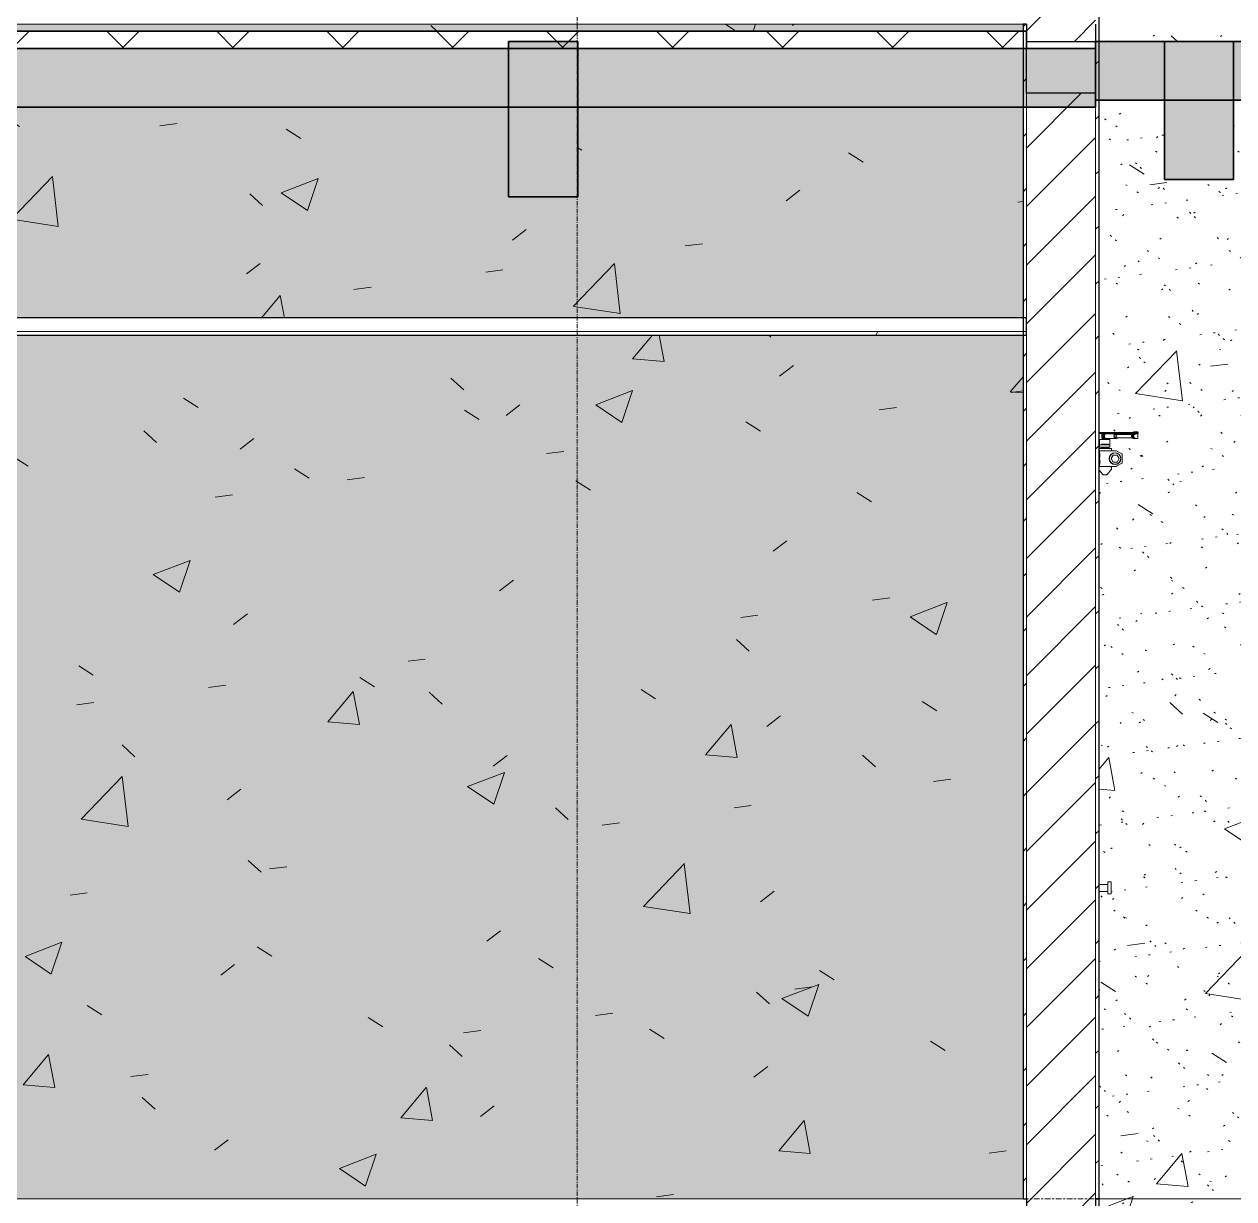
# Model space of a CAD drawing. Header units: millimetres. Extents: x 1240 to 198004, y -7796 to 35300.
# Drawn here: x 166264 to 169764, y 22600 to 26000 of the extents above; entities that cross this region are included whole.
import ezdxf

# ---------------------------------------------------------------- set-up
doc = ezdxf.new("R2010")
doc.units = ezdxf.units.MM
doc.linetypes.add('Centre', pattern=[31.75, 6.35, -4.7625, 15.875, -4.7625])
doc.linetypes.add('Grid Line', pattern=[22.225, 12.7, -3.175, 3.175, -3.175])
for name, color, linetype, lineweight in [('0-2', 50, 'Continuous', 5), ('A-CLNG', 13, 'Continuous', 9), ('A-CLNG-1', 13, 'Continuous', 25), ('A-CLNG-PATT-1', 13, 'Continuous', 9), ('A-DOOR', 31, 'Continuous', 9), ('A-FLOR-1', 10, 'Continuous', 35), ('A-FLOR-3', 192, 'Continuous', 35), ('A-FLOR-LEVL-2', 51, 'Centre', 9), ('A-FLOR-PATT-1', 7, 'Continuous', 9), ('A-FLOR-PATT-3', 8, 'Continuous', 9), ('A-WALL', 113, 'Continuous', 9), ('A-WALL-1', 113, 'Continuous', 25), ('A-WALL-PATT-4', 111, 'Continuous', 9), ('I-WALL', 2, 'Continuous', 9), ('I-WALL-2', 2, 'Continuous', 25), ('S-BEAM-1', 12, 'Continuous', 5), ('S-BEAM-2', 10, 'Continuous', 35), ('S-GRID-1', 1, 'Grid Line', 9)]:
    doc.layers.add(name, color=color, linetype=linetype, lineweight=lineweight)
pattern_1 = [(50, (196301.1, 0), (1093.104, -95.634), [114.3, -1257.3]), (355, (196301.1, 0), (-211.457, 1146.34), [91.44, -1005.84]), (100.451, (196392.2, -8), (881.656, 1050.7), [97.14, -1068.54]), (46.184, (196301.1, 304.8), (1626.475, -252.257), [171.45, -1885.95]), (96.636, (196436.6, 283.8), (1424.416, 1484.565), [145.71, -1602.81]), (351.184, (196301.1, 304.8), (1424.43, 1484.55), [137.16, -1508.76]), (21, (196453.5, 228.6), (909.686, -613.591), [114.3, -1257.3]), (326, (196453.5, 228.6), (370.812, 1105.13), [91.44, -1005.84]), (71.451, (196529.3, 177.5), (1280.503, 491.528), [97.14, -1068.54]), (37.5, (196301.1, 0), (18.5313, 507.3303), [50.292, -943.356, 50.292, -970.788, -1009.65]), (37.5, (196301.1, 0), (18.5313, 507.3303), [-2014.728, 50.292, -959.358]), (7.5, (196301.1, 0), (400.918, 601.0836), [50.292, -531.876, 50.292, -920.496, -384.81]), (7.5, (196301.1, 0), (400.918, 601.0836), [-1552.956, 50.292, -334.518]), (327.5, (195961.25, 0), (813.545, -34.3737), [50.292, -330.708, 50.292, -1138.428, -1577.34]), (327.5, (195961.25, 0), (813.545, -34.3737), [-1569.72, 50.292, -1527.048]), (317.5, (195808.85, 0), (888.775, 152.56), [50.292, -445.008, 50.292, -739.14, -1120.14]), (317.5, (195808.85, 0), (888.775, 152.56), [-1284.732, 50.292, -1069.848])]
pattern_2 = [(37.5, (196301.1, 0), (-4.79953, 146.8239), [5.029, -110.795, 5.029, -124.511, -123.825]), (37.5, (196301.1, 0), (-4.79953, 146.8239), [-245.364, 5.029, -118.796]), (7.5, (196301.1, 0), (134.8574, 215.0472), [5.029, -57.455, 5.029, -99.365, -40.005]), (7.5, (196301.1, 0), (134.8574, 215.0472), [-166.878, 5.029, -34.976]), (327.5, (196207.37, 0), (237.29776, 0.4316), [5.029, -33.071, 5.029, -132.131, -179.07]), (327.5, (196207.37, 0), (237.29776, 0.4316), [-175.26, 5.029, -174.041]), (317.5, (196207.37, 0), (229.0671, 66.8792), [5.029, -14.021, 5.029, -84.887, -102.87]), (317.5, (196207.37, 0), (229.0671, 66.8792), [-108.966, 5.029, -97.841])]
pattern_3 = [(45, (196301.1, 0), (-79.5495, 79.5495), [])]
pattern_4 = [(45, (196301.1, 0), (-84.8528, 84.8528), [])]

# ---------------------------------------------------------------- blocks, each defined once
blk = doc.blocks.new('NCV_TKTC_KET CAU_rvt-2-TKCS_MẶT ĐỨNG NỘI KHU 2')
at = {"layer": 'A-FLOR-PATT-1'}
for points in [[(-23335.3, 25780), (-23335.3, 25950), (-26936.9, 25950), (-26936.9, 25780), (-23540.7, 25780)], [(-26936.9, 25760), (-26936.9, 25930), (-45737.4, 25930), (-45737.4, 25760), (-27379.4, 25760)]]:
    blk.add_hatch(color=256, dxfattribs=at).paths.add_polyline_path(points)
at = {"layer": 'S-BEAM-1'}
for points in [[(-28435.3, 25500), (-28435.3, 25950), (-28635.3, 25950), (-28635.3, 25500)], [(-26537.4, 25550), (-26537.4, 25950), (-26737.4, 25950), (-26737.4, 25550)]]:
    blk.add_hatch(color=256, dxfattribs=at).paths.add_polyline_path(points)
at = {"layer": 'A-FLOR-1'}
for p, q in [((-23335.3, 25950), (-26936.9, 25950)), ((-26936.9, 25950), (-26936.9, 25780)), ((-26936.9, 25930), (-45737.4, 25930)), ((-26936.9, 25760), (-26936.9, 25930)), ((-45737.4, 25760), (-26936.9, 25760)), ((-26936.9, 25780), (-23335.3, 25780))]:
    blk.add_line(p, q, dxfattribs=at)
at = {"layer": 'S-BEAM-2'}
for p, q in [((-28435.3, 25950), (-28635.3, 25950)), ((-28635.3, 25950), (-28635.3, 25500)), ((-28435.3, 25500), (-28435.3, 25950)), ((-26537.4, 25950), (-26737.4, 25950)), ((-26737.4, 25950), (-26737.4, 25550)), ((-26537.4, 25550), (-26537.4, 25950)), ((-26737.4, 25550), (-26537.4, 25550)), ((-28635.3, 25500), (-28435.3, 25500))]:
    blk.add_line(p, q, dxfattribs=at)
blk = doc.blocks.new('FD_01 - FD_01-1200x2200mm-V374-TKCS_MẶT ĐỨNG NỘI KHU 2')
at = {"layer": 'A-DOOR'}
for p, q in [((-26926.9, 11218.5), (-26901.6, 11218.5)), ((-26926.9, 11215.5), (-26901.6, 11215.5)), ((-26918.5, 11214), (-26918.5, 11201)), ((-26916.4, 11214.5), (-26918.4, 11214.5)), ((-26918.4, 11214.5), (-26916.4, 11214.5)), ((-26917.7, 11214), (-26914.3, 11214)), ((-26914.3, 11201), (-26917.7, 11201)), ((-26850.4, 11214.5), (-26916.4, 11214.5)), ((-26916, 11214), (-26916, 11198)), ((-26914.8, 11214), (-26914.8, 11197.7)), ((-26914.3, 11214), (-26912.4, 11214)), ((-26914.3, 11214), (-26914.3, 11201)), ((-26912.4, 11201), (-26914.3, 11201)), ((-26912.6, 11214), (-26913.9, 11214)), ((-26913.9, 11201), (-26912.6, 11201)), ((-26913.8, 11214), (-26912.6, 11214)), ((-26912.6, 11214), (-26912.6, 11201)), ((-26912.6, 11214), (-26908.6, 11214)), ((-26912.6, 11214), (-26912.6, 11201)), ((-26908.6, 11201), (-26912.6, 11201)), ((-26912.4, 11214), (-26910.4, 11214)), ((-26910.4, 11201), (-26912.4, 11201)), ((-26906.2, 11197.7), (-26906.2, 11200.7)), ((-26905.4, 11200.5), (-26877.3, 11200.5)), ((-26905, 11198), (-26905, 11200.7)), ((-26901.6, 11218.5), (-26900.4, 11218.5)), ((-26901.6, 11215.5), (-26900.4, 11215.5)), ((-26900.9, 11218.5), (-26901.5, 11218.5)), ((-26901.5, 11218.5), (-26900.9, 11218.5)), ((-26901.5, 11215.5), (-26900.9, 11215.5)), ((-26900.9, 11215.5), (-26901.5, 11215.5)), ((-26900.4, 11218.5), (-26874.8, 11218.5)), ((-26900.4, 11215.5), (-26874.8, 11215.5)), ((-26872.6, 11213.5), (-26877.3, 11213.5)), ((-26877.3, 11201.5), (-26872.6, 11201.5)), ((-26874.8, 11218.5), (-26873.8, 11218.5)), ((-26874.8, 11215.5), (-26873.8, 11215.5)), ((-26873.8, 11218.5), (-26823.2, 11218.5)), ((-26873.8, 11215.5), (-26823.2, 11215.5)), ((-26822.6, 11212.5), (-26872.6, 11212.5)), ((-26872.6, 11202.5), (-26822.6, 11202.5)), ((-26850.4, 11214.5), (-26848.4, 11214.5)), ((-26848.4, 11214.5), (-26850.4, 11214.5)), ((-26830.3, 11211.5), (-26828.4, 11211.5)), ((-26830.3, 11203.5), (-26830.3, 11211.5)), ((-26828.4, 11203.5), (-26830.3, 11203.5)), ((-26828.6, 11214.5), (-26827, 11214.5)), ((-26827, 11200.5), (-26828.6, 11200.5)), ((-26828.4, 11211.5), (-26828.1, 11211.5)), ((-26828.1, 11203.5), (-26828.4, 11203.5)), ((-26827.6, 11214.5), (-26827.6, 11200.5)), ((-26827, 11214.5), (-26827.6, 11214.5)), ((-26827.6, 11214.5), (-26819.4, 11214.5)), ((-26827.1, 11220.3), (-26827.1, 11218.5)), ((-26827.1, 11220.3), (-26815.1, 11220.3)), ((-26815.1, 11220.3), (-26827.1, 11220.3)), ((-26827, 11200.5), (-26827, 11214.5)), ((-26819.4, 11200.5), (-26827, 11200.5)), ((-26826.4, 11211.5), (-26826.4, 11209.5)), ((-26826.4, 11207.2), (-26826.4, 11204.8)), ((-26826.1, 11215.5), (-26826.1, 11214.5)), ((-26821.1, 11218.5), (-26823.6, 11218.5)), ((-26823.6, 11218.5), (-26821.1, 11218.5)), ((-26823.6, 11215.5), (-26821.1, 11215.5)), ((-26821.1, 11215.5), (-26823.6, 11215.5)), ((-26823.6, 11215.5), (-26821.1, 11215.5)), ((-26821.1, 11215.5), (-26823.6, 11215.5)), ((-26823.2, 11218.5), (-26821.6, 11218.5)), ((-26821.6, 11218.5), (-26823.2, 11218.5)), ((-26821.6, 11215.5), (-26823.2, 11215.5)), ((-26823.2, 11215.5), (-26821.6, 11215.5)), ((-26822.7, 11218.5), (-26821.1, 11218.5)), ((-26821.1, 11218.5), (-26822.7, 11218.5)), ((-26821.6, 11218.5), (-26813.9, 11218.5)), ((-26821.6, 11215.5), (-26813.9, 11215.5)), ((-26819.4, 11214.5), (-26815.2, 11214.5)), ((-26815.4, 11200.5), (-26819.4, 11200.5)), ((-26816.1, 11214.5), (-26816.1, 11215.5)), ((-26815.1, 11218.5), (-26815.1, 11220.3)), ((-26814.6, 11200.5), (-26814.6, 11214.5)), ((-26813.9, 11218.5), (-26813.9, 11218.5)), ((-26813.9, 11215.5), (-26813.9, 11215.5)), ((-26813.5, 11215.5), (-26813.5, 11218.5)), ((-26926.9, 11172), (-26904.9, 11172)), ((-26895.4, 11198), (-26925.4, 11198)), ((-26925.4, 11184.6), (-26925.4, 11192.9)), ((-26925.4, 11176), (-26925.4, 11182)), ((-26925.4, 11182), (-26910.4, 11182)), ((-26910.4, 11176), (-26925.4, 11176)), ((-26915.5, 11198), (-26921.3, 11198)), ((-26920, 11184), (-26917.3, 11184)), ((-26920, 11184), (-26920, 11182)), ((-26920, 11176), (-26920, 11174)), ((-26918.6, 11174), (-26920, 11174)), ((-26918.9, 11174), (-26918.9, 11172)), ((-26918.6, 11174), (-26918.9, 11174)), ((-26918.9, 11174), (-26916.3, 11174)), ((-26912.3, 11174), (-26918.6, 11174)), ((-26917.3, 11174), (-26918.6, 11174)), ((-26917.3, 11184), (-26907.2, 11184)), ((-26917.3, 11184), (-26917.3, 11182)), ((-26917.3, 11176), (-26917.3, 11174)), ((-26912.3, 11174), (-26917.3, 11174)), ((-26916.3, 11174), (-26912.3, 11174)), ((-26909, 11198), (-26916, 11198)), ((-26916, 11198), (-26915.8, 11198)), ((-26914.4, 11198), (-26914.8, 11198)), ((-26914.8, 11198), (-26909.3, 11198)), ((-26912.3, 11174), (-26907.6, 11174)), ((-26907.6, 11174), (-26912.3, 11174)), ((-26907.2, 11174), (-26912.3, 11174)), ((-26910.4, 11182), (-26895.4, 11182)), ((-26895.4, 11176), (-26910.4, 11176)), ((-26909.3, 11198), (-26906.1, 11198)), ((-26905, 11198), (-26909, 11198)), ((-26907.6, 11174), (-26903.6, 11174)), ((-26903.6, 11174), (-26907.6, 11174)), ((-26907.2, 11184), (-26899.9, 11184)), ((-26907.2, 11184), (-26907.2, 11182)), ((-26907.2, 11176), (-26907.2, 11174)), ((-26903.6, 11174), (-26907.2, 11174)), ((-26906.6, 11198), (-26905.7, 11198)), ((-26906.1, 11198), (-26906.6, 11198)), ((-26899.6, 11198), (-26905.4, 11198)), ((-26905.1, 11198), (-26905, 11198)), ((-26904.9, 11172), (-26890.4, 11172)), ((-26899.9, 11174), (-26903.6, 11174)), ((-26902.1, 11174), (-26901.2, 11174)), ((-26900.9, 11174), (-26902.1, 11174)), ((-26901.2, 11174), (-26900.9, 11174)), ((-26900.9, 11172), (-26900.9, 11174)), ((-26899.9, 11184), (-26899.9, 11182)), ((-26899.9, 11176), (-26899.9, 11174)), ((-26895.4, 11192.9), (-26895.4, 11184.6)), ((-26895.4, 11182), (-26895.4, 11176)), ((-26890.4, 11172), (-26891.1, 11172)), ((-26890.4, 11165), (-26890.4, 11172)), ((-26923.8, 11165), (-26926.9, 11165)), ((-26925.6, 11123), (-26925.6, 11162)), ((-26925.3, 11165), (-26924.3, 11165)), ((-26924.3, 11165), (-26921.3, 11165)), ((-26921.3, 11165), (-26877.1, 11165)), ((-26892.1, 11142.5), (-26886.4, 11152.5)), ((-26886.4, 11132.5), (-26892.1, 11142.5)), ((-26886.4, 11152.5), (-26874.8, 11152.5)), ((-26874.8, 11132.5), (-26886.4, 11132.5)), ((-26876.1, 11164.7), (-26860.6, 11156.1)), ((-26874.8, 11152.5), (-26869, 11142.5)), ((-26869, 11142.5), (-26874.8, 11132.5)), ((-26859.6, 11154.3), (-26859.6, 11130.7)), ((-26926.9, 11109), (-26916.2, 11096.3)), ((-26926.8, 11120), (-26923.7, 11120)), ((-26924.3, 11120), (-26925.3, 11120)), ((-26921.3, 11120), (-26924.3, 11120)), ((-26877.1, 11120), (-26921.3, 11120)), ((-26915.5, 11097), (-26913.6, 11097)), ((-26913.6, 11097), (-26915.5, 11097)), ((-26906.4, 11096), (-26913.4, 11096)), ((-26913.4, 11096), (-26906.4, 11096)), ((-26906.3, 11097), (-26904.4, 11097)), ((-26904.4, 11097), (-26906.3, 11097)), ((-26903.7, 11096.3), (-26890.7, 11111.7)), ((-26890.4, 11112.4), (-26890.4, 11120)), ((-26860.6, 11128.9), (-26876.1, 11120.3)), ((-26901.9, 9910), (-26926.9, 9910)), ((-26891.9, 9917.5), (-26901.9, 9917.5)), ((-26901.9, 9900), (-26901.9, 9917.5)), ((-26901.9, 9917.5), (-26891.9, 9917.5)), ((-26891.9, 9917.5), (-26891.9, 9900)), ((-26926.9, 9890), (-26901.9, 9890)), ((-26901.9, 9882.5), (-26901.9, 9900)), ((-26901.9, 9882.5), (-26891.9, 9882.5)), ((-26901.9, 9882.5), (-26891.9, 9882.5)), ((-26891.9, 9900), (-26891.9, 9882.5))]:
    blk.add_line(p, q, dxfattribs=at)
at = {"layer": 'A-DOOR', "flags": 128}
for points in [[(-26832.9, 11207.5), (-26832.8, 11208.3), (-26832.6, 11209), (-26832.2, 11209.7), (-26831.7, 11210.4), (-26831, 11211), (-26830.3, 11211.5)], [(-26830.3, 11203.5), (-26831, 11204), (-26831.7, 11204.6), (-26832.2, 11205.3), (-26832.6, 11206), (-26832.8, 11206.7), (-26832.9, 11207.5)], [(-26925.3, 11165), (-26925.4, 11164.9), (-26925.4, 11164.7), (-26925.5, 11164.3), (-26925.5, 11163.9), (-26925.6, 11163.3), (-26925.6, 11162.7), (-26925.6, 11162)], [(-26925.6, 11162), (-26925.6, 11162.7), (-26925.6, 11163.3), (-26925.5, 11163.9), (-26925.5, 11164.3), (-26925.4, 11164.7), (-26925.4, 11164.9)], [(-26925.4, 11120.1), (-26925.4, 11120.3), (-26925.5, 11120.7), (-26925.5, 11121.1), (-26925.6, 11121.7), (-26925.6, 11122.3), (-26925.6, 11123)], [(-26925.6, 11123), (-26925.6, 11122.3), (-26925.6, 11121.7), (-26925.5, 11121.1), (-26925.5, 11120.7), (-26925.4, 11120.3), (-26925.4, 11120.1), (-26925.3, 11120)], [(-26915.5, 11096), (-26915.5, 11096), (-26915.6, 11096), (-26915.6, 11096), (-26915.7, 11096), (-26915.7, 11096), (-26915.7, 11096), (-26915.8, 11096), (-26915.8, 11096), (-26915.8, 11096.1), (-26915.9, 11096.1), (-26915.9, 11096.1), (-26915.9, 11096.1), (-26916, 11096.1), (-26916, 11096.1), (-26916, 11096.2), (-26916.1, 11096.2), (-26916.1, 11096.2), (-26916.1, 11096.2), (-26916.1, 11096.3), (-26916.2, 11096.3), (-26916.2, 11096.3), (-26916.2, 11096.3)], [(-26904.4, 11096), (-26904.4, 11096), (-26904.4, 11096), (-26904.4, 11096), (-26904.4, 11096), (-26904.5, 11096), (-26904.5, 11096), (-26904.6, 11096), (-26904.6, 11096), (-26904.7, 11096), (-26904.8, 11096), (-26904.9, 11096), (-26905, 11096), (-26905.1, 11096), (-26905.2, 11096), (-26905.3, 11096), (-26905.5, 11096), (-26905.6, 11096), (-26905.7, 11096), (-26905.9, 11096), (-26906.1, 11096), (-26906.2, 11096), (-26906.4, 11096), (-26906.6, 11096), (-26906.7, 11096), (-26906.9, 11096), (-26907.1, 11096), (-26907.3, 11096), (-26907.5, 11096), (-26907.7, 11096), (-26907.9, 11096), (-26908.1, 11096), (-26908.3, 11096), (-26908.6, 11096), (-26908.8, 11096), (-26909, 11096), (-26909.2, 11096), (-26909.4, 11096), (-26909.7, 11096), (-26909.9, 11096), (-26910.1, 11096), (-26910.3, 11096), (-26910.5, 11096), (-26910.8, 11096), (-26911, 11096), (-26911.2, 11096), (-26911.4, 11096), (-26911.6, 11096), (-26911.8, 11096), (-26912.1, 11096), (-26912.3, 11096), (-26912.5, 11096), (-26912.7, 11096), (-26912.8, 11096), (-26913, 11096), (-26913.2, 11096), (-26913.4, 11096), (-26913.6, 11096), (-26913.7, 11096), (-26913.9, 11096), (-26914, 11096), (-26914.2, 11096), (-26914.3, 11096), (-26914.5, 11096), (-26914.6, 11096), (-26914.7, 11096), (-26914.8, 11096), (-26914.9, 11096), (-26915, 11096), (-26915.1, 11096), (-26915.2, 11096), (-26915.3, 11096), (-26915.3, 11096), (-26915.4, 11096), (-26915.4, 11096), (-26915.5, 11096), (-26915.5, 11096), (-26915.5, 11096), (-26915.5, 11096)], [(-26915.5, 11096), (-26915.5, 11096), (-26915.5, 11096), (-26915.5, 11096), (-26915.4, 11096), (-26915.4, 11096), (-26915.4, 11096), (-26915.3, 11096), (-26915.2, 11096), (-26915.2, 11096), (-26915.1, 11096), (-26915, 11096), (-26914.9, 11096), (-26914.8, 11096), (-26914.7, 11096), (-26914.5, 11096), (-26914.4, 11096), (-26914.3, 11096), (-26914.1, 11096), (-26914, 11096), (-26913.8, 11096), (-26913.7, 11096), (-26913.5, 11096), (-26913.3, 11096), (-26913.1, 11096), (-26912.9, 11096), (-26912.8, 11096), (-26912.6, 11096), (-26912.4, 11096), (-26912.2, 11096), (-26912, 11096), (-26911.7, 11096), (-26911.5, 11096), (-26911.3, 11096), (-26911.1, 11096), (-26910.9, 11096), (-26910.7, 11096), (-26910.4, 11096), (-26910.2, 11096), (-26910, 11096), (-26909.8, 11096), (-26909.6, 11096), (-26909.3, 11096), (-26909.1, 11096), (-26908.9, 11096), (-26908.7, 11096), (-26908.5, 11096), (-26908.2, 11096), (-26908, 11096), (-26907.8, 11096), (-26907.6, 11096), (-26907.4, 11096), (-26907.2, 11096), (-26907, 11096), (-26906.8, 11096), (-26906.7, 11096), (-26906.5, 11096), (-26906.3, 11096), (-26906.1, 11096), (-26906, 11096), (-26905.8, 11096), (-26905.7, 11096), (-26905.5, 11096), (-26905.4, 11096), (-26905.3, 11096), (-26905.2, 11096), (-26905, 11096), (-26904.9, 11096), (-26904.8, 11096), (-26904.8, 11096), (-26904.7, 11096), (-26904.6, 11096), (-26904.6, 11096), (-26904.5, 11096), (-26904.5, 11096), (-26904.4, 11096), (-26904.4, 11096), (-26904.4, 11096), (-26904.4, 11096)], [(-26903.7, 11096.3), (-26903.7, 11096.3), (-26903.7, 11096.3), (-26903.7, 11096.2), (-26903.8, 11096.2), (-26903.8, 11096.2), (-26903.8, 11096.2), (-26903.9, 11096.2), (-26903.9, 11096.1), (-26903.9, 11096.1), (-26903.9, 11096.1), (-26904, 11096.1), (-26904, 11096.1), (-26904, 11096.1), (-26904.1, 11096), (-26904.1, 11096), (-26904.2, 11096), (-26904.2, 11096), (-26904.2, 11096), (-26904.3, 11096), (-26904.3, 11096), (-26904.3, 11096), (-26904.4, 11096)], [(-26890.4, 11112.4), (-26890.4, 11112.4), (-26890.4, 11112.3), (-26890.4, 11112.3), (-26890.5, 11112.2), (-26890.5, 11112.2), (-26890.5, 11112.1), (-26890.5, 11112.1), (-26890.5, 11112.1), (-26890.5, 11112), (-26890.5, 11112), (-26890.5, 11111.9), (-26890.6, 11111.9), (-26890.6, 11111.9), (-26890.6, 11111.8), (-26890.6, 11111.8), (-26890.7, 11111.7), (-26890.7, 11111.7), (-26890.7, 11111.7)]]:
    blk.add_lwpolyline(points, dxfattribs=at)
at = {"layer": 'A-DOOR'}
for centre, radius, start, end in [((-26880.6, 11142.5), 17, 0, 180), ((-26880.6, 11142.5), 17, 180, 0), ((-26880.6, 11142.5), 16.5, 0, 180), ((-26880.6, 11142.5), 16.5, 180, 0), ((-26880.6, 11142.5), 17, 105, 120), ((-26877.1, 11163), 2, 60.8025, 90), ((-26861.6, 11154.3), 2, 0, 60.8025), ((-26861.6, 11130.7), 2, 299.1975, 0), ((-26880.6, 11142.5), 17, 240, 255), ((-26877.1, 11122), 2, 270, 299.1975)]:
    blk.add_arc(centre, radius, start, end, dxfattribs=at)
for centre, major_axis, ratio, start_param, end_param in [((-26912.7, 11207.5), (0, 2.5), 0.259156, 4.712389, 7.853982), ((-26912.7, 11207.5), (0, 2.5), 0.259156, 1.570796, 4.712389), ((-26912.9, 11207.5), (0, 6.79), 0.259156, 5.224283, 5.992125), ((-26912.9, 11207.5), (0, 6.79), 0.259156, 3.432653, 4.200495), ((-26910.9, 11207.5), (0, 6.79), 0.259156, 5.736177, 5.992125), ((-26910.9, 11207.5), (0, 6.79), 0.259156, 3.432653, 3.688601), ((-26905.4, 11207.5), (0, 7), 0.965835, 6.029595, 6.790365), ((-26905.4, 11207.5), (0, 7), 0.965835, 2.634413, 3.395183), ((-26877.3, 11207.5), (0, 7), 0.965835, 0.261799, 1.570796), ((-26877.3, 11207.5), (0, 7), 0.965835, 1.570796, 3.926991), ((-26877.3, 11207.5), (0, 6), 0.965835, 5.759587, 7.853982), ((-26877.3, 11207.5), (0, 6), 0.965835, 1.570796, 3.665191), ((-26872.6, 11207.5), (0, 6), 0.965835, 5.759587, 7.853982), ((-26872.6, 11207.5), (0, 6), 0.965835, 1.570796, 3.665191), ((-26872.6, 11207.5), (0, 5), 0.965835, 6.021386, 7.853982), ((-26872.6, 11207.5), (0, 5), 0.965835, 1.570796, 3.403392), ((-26877.3, 11207.5), (0, 7), 0.965835, 5.497787, 6.021386), ((-26828.6, 11207.5), (0, 7), 0.259156, 0, 1.570796), ((-26828.6, 11207.5), (0, 7), 0.259156, 1.570796, 3.141593), ((-26829.1, 11207.5), (0, 2.5), 0.259156, 4.712389, 7.853982), ((-26829.1, 11207.5), (0, 2.5), 0.259156, 1.570796, 4.712389), ((-26823.5, 11207.5), (0, 5), 0.965835, 0.65038, 0.880484), ((-26823.5, 11207.5), (0, 5), 0.965835, 2.261108, 2.491212), ((-26826.6, 11207.5), (0, 7), 0.259156, 0, 0.261799), ((-26826.6, 11207.5), (0, 7), 0.259156, 2.879793, 3.141593), ((-26827.2, 11207.5), (0, 2.5), 0.259156, 5.759587, 6.021386), ((-26827.2, 11207.5), (0, 2.5), 0.259156, 5.759587, 6.021386), ((-26827.2, 11207.5), (0, 2.5), 0.259156, 3.403392, 4.45059), ((-26827.2, 11207.5), (0, 2.5), 0.259156, 3.403392, 4.45059), ((-26925.4, 11186), (0, 12), 0.000349, 5.323254, 6.283185), ((-26925.4, 11188), (0, 6), 0.000349, 2.181662, 3.141593), ((-26895.4, 11186), (0, 12), 0.000349, 5.323254, 6.283185), ((-26895.4, 11188), (0, 6), 0.000349, 2.181662, 3.141593)]:
    blk.add_ellipse(centre, major_axis=major_axis, ratio=ratio, start_param=start_param, end_param=end_param, dxfattribs=at)
for points, knots in [([(-26908.6, 11213.6), (-26908.8, 11213.5), (-26909.2, 11213.2), (-26909.6, 11212.8), (-26909.9, 11212.5), (-26910.1, 11212.3), (-26910.3, 11212), (-26910.4, 11211.8), (-26910.5, 11211.7), (-26910.6, 11211.5), (-26910.7, 11211.3), (-26910.8, 11211.1), (-26911, 11210.8), (-26911, 11210.6), (-26911.1, 11210.4), (-26911.2, 11210.3), (-26911.2, 11210), (-26911.3, 11209.8), (-26911.4, 11209.4), (-26911.5, 11209), (-26911.5, 11208.7), (-26911.6, 11208.2), (-26911.6, 11207.8), (-26911.6, 11207.5)], [0, 0, 0, 0, 0.1, 0.2, 0.25, 0.3, 0.35, 0.375, 0.4, 0.425, 0.45, 0.5, 0.55, 0.575, 0.6, 0.625, 0.65, 0.7, 0.75, 0.8, 0.85, 0.9, 1, 1, 1, 1]), ([(-26911.6, 11207.5), (-26911.6, 11207.2), (-26911.6, 11206.8), (-26911.5, 11206.3), (-26911.5, 11206), (-26911.4, 11205.6), (-26911.3, 11205.2), (-26911.2, 11205), (-26911.2, 11204.7), (-26911.1, 11204.6), (-26911, 11204.4), (-26911, 11204.2), (-26910.8, 11203.9), (-26910.7, 11203.7), (-26910.6, 11203.5), (-26910.5, 11203.3), (-26910.4, 11203.2), (-26910.3, 11203), (-26910.1, 11202.7), (-26909.9, 11202.5), (-26909.6, 11202.2), (-26909.2, 11201.8), (-26908.8, 11201.5), (-26908.6, 11201.4)], [0, 0, 0, 0, 0.1, 0.15, 0.2, 0.25, 0.3, 0.35, 0.375, 0.4, 0.425, 0.45, 0.5, 0.55, 0.575, 0.6, 0.625, 0.65, 0.7, 0.75, 0.8, 0.9, 1, 1, 1, 1]), ([(-26924.3, 11154.9), (-26924.3, 11156), (-26924.4, 11157.3), (-26924.6, 11158.4), (-26924.8, 11158.7), (-26924.9, 11158.5), (-26925.1, 11157.9), (-26925.2, 11156.9), (-26925.3, 11155.5), (-26925.4, 11153.8), (-26925.4, 11152.6), (-26925.4, 11152)], [0, 0, 0, 0, 0.2, 0.3, 0.4, 0.5, 0.6, 0.7, 0.8, 0.9, 1, 1, 1, 1]), ([(-26925.4, 11152), (-26925.4, 11153.2), (-26925.3, 11155), (-26925.2, 11156.9), (-26925.1, 11157.9), (-26924.9, 11158.5), (-26924.8, 11158.7), (-26924.6, 11158.4), (-26924.5, 11157.6), (-26924.3, 11156.4), (-26924.3, 11155.4), (-26924.3, 11154.9)], [0, 0, 0, 0, 0.2, 0.3, 0.4, 0.5, 0.6, 0.7, 0.8, 0.9, 1, 1, 1, 1]), ([(-26925.4, 11152), (-26925.4, 11150.8), (-26925.3, 11149), (-26925.2, 11147.1), (-26925.1, 11146.1), (-26924.9, 11145.5), (-26924.8, 11145.3), (-26924.6, 11145.6), (-26924.5, 11146.4), (-26924.3, 11147.6), (-26924.3, 11148.6), (-26924.3, 11149.1)], [0, 0, 0, 0, 0.2, 0.3, 0.4, 0.5, 0.6, 0.7, 0.8, 0.9, 1, 1, 1, 1]), ([(-26924.3, 11149.1), (-26924.3, 11148), (-26924.4, 11146.7), (-26924.6, 11145.6), (-26924.8, 11145.3), (-26924.9, 11145.5), (-26925.1, 11146.1), (-26925.2, 11147.1), (-26925.3, 11148.5), (-26925.4, 11150.2), (-26925.4, 11151.4), (-26925.4, 11152)], [0, 0, 0, 0, 0.2, 0.3, 0.4, 0.5, 0.6, 0.7, 0.8, 0.9, 1, 1, 1, 1]), ([(-26924.3, 11135.9), (-26924.3, 11137), (-26924.4, 11138.3), (-26924.6, 11139.4), (-26924.8, 11139.7), (-26924.9, 11139.5), (-26925.1, 11138.9), (-26925.2, 11137.9), (-26925.3, 11136.5), (-26925.4, 11134.8), (-26925.4, 11133.6), (-26925.4, 11133)], [0, 0, 0, 0, 0.2, 0.3, 0.4, 0.5, 0.6, 0.7, 0.8, 0.9, 1, 1, 1, 1]), ([(-26925.4, 11133), (-26925.4, 11134.2), (-26925.3, 11136), (-26925.2, 11137.9), (-26925.1, 11138.9), (-26924.9, 11139.5), (-26924.8, 11139.7), (-26924.6, 11139.4), (-26924.5, 11138.6), (-26924.3, 11137.4), (-26924.3, 11136.4), (-26924.3, 11135.9)], [0, 0, 0, 0, 0.2, 0.3, 0.4, 0.5, 0.6, 0.7, 0.8, 0.9, 1, 1, 1, 1]), ([(-26925.4, 11133), (-26925.4, 11131.8), (-26925.3, 11130), (-26925.2, 11128.1), (-26925.1, 11127.1), (-26924.9, 11126.5), (-26924.8, 11126.3), (-26924.6, 11126.6), (-26924.5, 11127.4), (-26924.3, 11128.6), (-26924.3, 11129.6), (-26924.3, 11130.1)], [0, 0, 0, 0, 0.2, 0.3, 0.4, 0.5, 0.6, 0.7, 0.8, 0.9, 1, 1, 1, 1]), ([(-26924.3, 11130.1), (-26924.3, 11129), (-26924.4, 11127.7), (-26924.6, 11126.6), (-26924.8, 11126.3), (-26924.9, 11126.5), (-26925.1, 11127.1), (-26925.2, 11128.1), (-26925.3, 11129.5), (-26925.4, 11131.2), (-26925.4, 11132.4), (-26925.4, 11133)], [0, 0, 0, 0, 0.2, 0.3, 0.4, 0.5, 0.6, 0.7, 0.8, 0.9, 1, 1, 1, 1])]:
    blk.add_open_spline(points, degree=3, knots=knots, dxfattribs=at)
for points in [[(-26924.2, 11153.5), (-26924.2, 11154), (-26924.2, 11154.4), (-26924.3, 11154.9)], [(-26924.3, 11154.9), (-26924.2, 11154.4), (-26924.2, 11153.5), (-26924.1, 11152.5), (-26924.1, 11152)], [(-26924.1, 11152), (-26924.1, 11151.5), (-26924.2, 11150.5), (-26924.2, 11149.6), (-26924.3, 11149.1)], [(-26924.3, 11149.1), (-26924.2, 11149.6), (-26924.2, 11150), (-26924.2, 11150.5)], [(-26924.2, 11134.5), (-26924.2, 11135), (-26924.2, 11135.4), (-26924.3, 11135.9)], [(-26924.3, 11135.9), (-26924.2, 11135.4), (-26924.2, 11134.5), (-26924.1, 11133.5), (-26924.1, 11133)], [(-26924.1, 11133), (-26924.1, 11132.5), (-26924.2, 11131.5), (-26924.2, 11130.6), (-26924.3, 11130.1)], [(-26924.3, 11130.1), (-26924.2, 11130.6), (-26924.2, 11131), (-26924.2, 11131.5)]]:
    blk.add_open_spline(points, degree=3, dxfattribs=at)

msp = doc.modelspace()

# ---------------------------------------------------------------- hatches: boundary and pattern name
at = {"layer": 'A-CLNG-PATT-1'}
h = msp.add_hatch(dxfattribs=at)
h.set_pattern_fill('FP_45', color=256, style=0, pattern_type=2)
h.set_pattern_definition([(0, (196301.1, 0), (1219.2, 304.8), [50.292, -864.108, 50.292, -864.108, -4876.8]), (0, (196301.1, 0), (1219.2, 304.8), [-1828.8, 50.292, -1778.508, 50.292, -864.108, -2133.6]), (0, (196301.1, 0), (1219.2, 304.8), [-4572, 50.292, -559.308, 50.292, -1473.708]), (120, (196758.3, 152.4), (-873.5645, 903.4582), [50.292, -864.108, 50.292, -864.108, -4876.8]), (120, (196758.3, 152.4), (-873.5645, 903.4582), [-1828.8, 50.292, -1778.508, 50.292, -864.108, -2133.6]), (120, (196758.3, 152.4), (-873.5645, 903.4582), [-4572, 50.292, -559.308, 50.292, -1473.708]), (240, (196910.7, 762), (-345.6355, -1208.2582), [50.292, -864.108, 50.292, -864.108, -4876.8]), (240, (196910.7, 762), (-345.6355, -1208.2582), [-1828.8, 50.292, -1778.508, 50.292, -864.108, -2133.6]), (240, (196910.7, 762), (-345.6355, -1208.2582), [-4572, 50.292, -559.308, 50.292, -1473.708])])
h.paths.add_polyline_path([(168921.7, 25100), (169164.2, 25100), (169164.2, 25110), (161841.2, 25110), (161841.2, 25100), (167642.1, 25100)])
h.paths.add_polyline_path([(153041.2, 25100), (155086.3, 25100), (155086.3, 25110), (153041.2, 25110)])
h.paths.add_polyline_path([(152287.3, 25100), (152886.3, 25100), (152886.3, 25110), (151964.1, 25110), (151964.1, 25100)])
h.paths.add_polyline_path([(155241.2, 25100), (157286.3, 25100), (157286.3, 25110), (155241.2, 25110)])
h.paths.add_polyline_path([(157441.2, 25100), (159486.3, 25100), (159486.3, 25110), (157441.2, 25110)])
h.paths.add_polyline_path([(159641.2, 25100), (161686.3, 25100), (161686.3, 25110), (159641.2, 25110)])
at = {"layer": 'A-FLOR-PATT-3'}
h = msp.add_hatch(dxfattribs=at)
h.set_pattern_fill('FP_42', color=256, style=0, pattern_type=2)
h.set_pattern_definition([(45, (196301.1, 0), (-159.099, 159.099), []), (135, (196301.1, 0), (-159.099, -159.099), [])])
h.paths.add_polyline_path([(169164.2, 25930), (169164.2, 25980), (150563.7, 25980), (150563.7, 25930), (168921.7, 25930)])
at = {"layer": 'A-WALL-PATT-4'}
h = msp.add_hatch(dxfattribs=at)
h.set_pattern_fill('FP_35', color=256, style=0, pattern_type=2)
h.set_pattern_definition(pattern_4)
h.paths.add_polyline_path([(169364.2, 25950), (169364.2, 29200), (169164.2, 29200), (169164.2, 25950)])
h = msp.add_hatch(dxfattribs=at)
h.set_pattern_fill('FP_38', color=256, style=0, pattern_type=2)
h.set_pattern_definition(pattern_1)
h.paths.add_polyline_path([(163803.4, 22600), (169154.2, 22600), (169154.2, 25100), (162764.2, 25100), (162764.2, 22600)])
h.paths.add_polyline_path([(168285.7, 25150), (169154.2, 25150), (169154.2, 25760), (167865.8, 25759.2), (167865.8, 25500), (167665.8, 25500), (167665.8, 25760), (165765.8, 25759.2), (165765.8, 25500), (165565.8, 25500), (165565.8, 25760), (162965.8, 25759.2), (162965.8, 25500), (162764.2, 25500), (162764.2, 25150), (167865.8, 25150)])
h.paths.add_polyline_path([(165083, 25980), (169154.2, 25980), (169154.2, 26000), (162764.2, 26000), (162764.2, 25980), (162801.8, 25980)])
h = msp.add_hatch(dxfattribs=at)
h.set_pattern_fill('FP_39', color=256, style=0, pattern_type=2)
h.set_pattern_definition(pattern_2)
h.paths.add_polyline_path([(163803.4, 22600), (169154.2, 22600), (169154.2, 25100), (162764.2, 25100), (162764.2, 22600)])
h.paths.add_polyline_path([(168285.7, 25150), (169154.2, 25150), (169154.2, 25760), (167865.8, 25759.2), (167865.8, 25500), (167665.8, 25500), (167665.8, 25760), (165765.8, 25759.2), (165765.8, 25500), (165565.8, 25500), (165565.8, 25760), (162965.8, 25759.2), (162965.8, 25500), (162764.2, 25500), (162764.2, 25150), (167865.8, 25150)])
h.paths.add_polyline_path([(165083, 25980), (169154.2, 25980), (169154.2, 26000), (162764.2, 26000), (162764.2, 25980), (162801.8, 25980)])
h = msp.add_hatch(dxfattribs=at)
h.set_pattern_fill('FP_53', color=256, style=0, pattern_type=2)
h.set_pattern_definition(pattern_3)
h.paths.add_polyline_path([(169164.2, 22600), (169164.2, 26000), (169154.2, 26000), (169154.2, 22600)])
h = msp.add_hatch(dxfattribs=at)
h.set_pattern_fill('FP_53', color=256, style=0, pattern_type=2)
h.set_pattern_definition(pattern_3)
h.paths.add_polyline_path([(169374.2, 22600), (169374.2, 26000), (169364.2, 26000), (169364.2, 22600)])
h = msp.add_hatch(dxfattribs=at)
h.set_pattern_fill('FP_38', color=256, style=0, pattern_type=2)
h.set_pattern_definition(pattern_1)
h.paths.add_polyline_path([(169424, 24720), (169418.6, 24725.7), (169424.9, 24726), (169424.3, 24721.8)])
h.paths.add_polyline_path([(169374.2, 22600), (170954.2, 22600), (170954.2, 25780), (169763.7, 25780), (169763.7, 25550), (169563.7, 25550), (169563.7, 25780), (169374.2, 25780), (169374.2, 24818.5), (169477.9, 24818.5), (169476.9, 24815.5), (169374.2, 24814), (169375.7, 24772), (169410, 24772), (169410, 24765), (169424, 24765), (169406.2, 24751.6), (169404, 24746.3), (169404.2, 24737.9), (169409, 24730.1), (169420.5, 24720), (169410, 24720), (169408.5, 24712.2), (169410, 24711.7), (169409, 24710), (169395.9, 24697), (169384.4, 24698.6), (169374.2, 24709), (169374.2, 23509.7), (169399.2, 23509.7), (169399.2, 23516.9), (169409.2, 23516.9), (169409.2, 23483.1), (169399.2, 23483.1), (169399.2, 23490.3), (169374.2, 23490.3), (169374.2, 22924.5)])
h.paths.add_polyline_path([(169374.3, 24720), (169378.4, 24720), (169377, 24746.9), (169375.5, 24765), (169374.2, 24765), (169374.2, 24720)])
h.paths.add_polyline_path([(169424.9, 24758.9), (169416.8, 24759.5), (169424.3, 24763.2), (169424.9, 24759)])
h.paths.add_polyline_path([(169425, 24720.3), (169426.3, 24726.6), (169432.8, 24730.8), (169437, 24738.7), (169436.8, 24747.1), (169432.1, 24754.9), (169424.9, 24760.1), (169426.3, 24764), (169441.5, 24754.3), (169440.5, 24728.9), (169426.3, 24721)])
h.paths.add_polyline_path([(169420.5, 24726), (169412, 24728.4), (169405.8, 24735.3), (169404.1, 24743.1), (169406.4, 24751), (169413.3, 24757.2), (169421.1, 24758.9), (169429.7, 24756.1), (169435.2, 24749.7), (169436.9, 24741.9), (169434.6, 24734), (169427.7, 24727.8), (169421.1, 24726.1)])
h.paths.add_polyline_path([(169397.5, 24774), (169393.6, 24775.9), (169388.8, 24774), (169381.4, 24776), (169375.7, 24776), (169377.3, 24782), (169375.7, 24782), (169375.7, 24797.7), (169386.9, 24798), (169385.2, 24801), (169383.9, 24801), (169385.5, 24814), (169419, 24812.4), (169417.1, 24807.5), (169419.4, 24802.2), (169419, 24800.7), (169405.7, 24800.7), (169405, 24782.2), (169405.7, 24782), (169405, 24776), (169399.2, 24774.9)])
h.paths.add_polyline_path([(169394.4, 24797.7), (169405.7, 24797.7), (169405.7, 24800.7), (169396, 24800), (169394.4, 24800)])
h.paths.add_polyline_path([(169470.8, 24803.5), (169425, 24804), (169423.7, 24808.3), (169425.6, 24811.5), (169427.3, 24812.3), (169469.1, 24810), (169468.3, 24806.7), (169470.2, 24804)])
h.paths.add_polyline_path([(169481.7, 24800.5), (169474.6, 24800.5), (169473.3, 24804), (169472.6, 24803.5), (169470.8, 24804.6), (169470.8, 24811.5), (169472.7, 24811), (169474.1, 24809), (169474.9, 24809.6), (169476.1, 24814.5), (169485.5, 24814.5), (169484.2, 24800.5), (169481.9, 24800.5)])
h.paths.add_polyline_path([(169483.2, 24815.5), (169479.5, 24815.5), (169479.5, 24818.5), (169487.2, 24818.5), (169485.5, 24815.5), (169483.3, 24815.5)])
h.paths.add_polyline_path([(169426.3, 24815.5), (169427.3, 24815.5), (169426.3, 24817.5)])
h.paths.add_polyline_path([(169563.7, 25950), (170954.2, 25950), (170954.2, 26000), (169374.2, 26000), (169374.2, 25950), (169561.5, 25950)])
h = msp.add_hatch(dxfattribs=at)
h.set_pattern_fill('FP_39', color=256, style=0, pattern_type=2)
h.set_pattern_definition(pattern_2)
h.paths.add_polyline_path([(169424, 24720), (169418.6, 24725.7), (169424.9, 24726), (169424.3, 24721.8)])
h.paths.add_polyline_path([(169374.2, 22600), (170954.2, 22600), (170954.2, 25780), (169763.7, 25780), (169763.7, 25550), (169563.7, 25550), (169563.7, 25780), (169374.2, 25780), (169374.2, 24818.5), (169477.9, 24818.5), (169476.9, 24815.5), (169374.2, 24814), (169375.7, 24772), (169410, 24772), (169410, 24765), (169424, 24765), (169406.2, 24751.6), (169404, 24746.3), (169404.2, 24737.9), (169409, 24730.1), (169420.5, 24720), (169410, 24720), (169408.5, 24712.2), (169410, 24711.7), (169409, 24710), (169395.9, 24697), (169384.4, 24698.6), (169374.2, 24709), (169374.2, 23509.7), (169399.2, 23509.7), (169399.2, 23516.9), (169409.2, 23516.9), (169409.2, 23483.1), (169399.2, 23483.1), (169399.2, 23490.3), (169374.2, 23490.3), (169374.2, 22924.5)])
h.paths.add_polyline_path([(169374.3, 24720), (169378.4, 24720), (169377, 24746.9), (169375.5, 24765), (169374.2, 24765), (169374.2, 24720)])
h.paths.add_polyline_path([(169424.9, 24758.9), (169416.8, 24759.5), (169424.3, 24763.2), (169424.9, 24759)])
h.paths.add_polyline_path([(169425, 24720.3), (169426.3, 24726.6), (169432.8, 24730.8), (169437, 24738.7), (169436.8, 24747.1), (169432.1, 24754.9), (169424.9, 24760.1), (169426.3, 24764), (169441.5, 24754.3), (169440.5, 24728.9), (169426.3, 24721)])
h.paths.add_polyline_path([(169420.5, 24726), (169412, 24728.4), (169405.8, 24735.3), (169404.1, 24743.1), (169406.4, 24751), (169413.3, 24757.2), (169421.1, 24758.9), (169429.7, 24756.1), (169435.2, 24749.7), (169436.9, 24741.9), (169434.6, 24734), (169427.7, 24727.8), (169421.1, 24726.1)])
h.paths.add_polyline_path([(169397.5, 24774), (169393.6, 24775.9), (169388.8, 24774), (169381.4, 24776), (169375.7, 24776), (169377.3, 24782), (169375.7, 24782), (169375.7, 24797.7), (169386.9, 24798), (169385.2, 24801), (169383.9, 24801), (169385.5, 24814), (169419, 24812.4), (169417.1, 24807.5), (169419.4, 24802.2), (169419, 24800.7), (169405.7, 24800.7), (169405, 24782.2), (169405.7, 24782), (169405, 24776), (169399.2, 24774.9)])
h.paths.add_polyline_path([(169394.4, 24797.7), (169405.7, 24797.7), (169405.7, 24800.7), (169396, 24800), (169394.4, 24800)])
h.paths.add_polyline_path([(169470.8, 24803.5), (169425, 24804), (169423.7, 24808.3), (169425.6, 24811.5), (169427.3, 24812.3), (169469.1, 24810), (169468.3, 24806.7), (169470.2, 24804)])
h.paths.add_polyline_path([(169481.7, 24800.5), (169474.6, 24800.5), (169473.3, 24804), (169472.6, 24803.5), (169470.8, 24804.6), (169470.8, 24811.5), (169472.7, 24811), (169474.1, 24809), (169474.9, 24809.6), (169476.1, 24814.5), (169485.5, 24814.5), (169484.2, 24800.5), (169481.9, 24800.5)])
h.paths.add_polyline_path([(169483.2, 24815.5), (169479.5, 24815.5), (169479.5, 24818.5), (169487.2, 24818.5), (169485.5, 24815.5), (169483.3, 24815.5)])
h.paths.add_polyline_path([(169426.3, 24815.5), (169427.3, 24815.5), (169426.3, 24817.5)])
h.paths.add_polyline_path([(169563.7, 25950), (170954.2, 25950), (170954.2, 26000), (169374.2, 26000), (169374.2, 25950), (169561.5, 25950)])
h = msp.add_hatch(dxfattribs=at)
h.set_pattern_fill('FP_35', color=256, style=0, pattern_type=2)
h.set_pattern_definition(pattern_4)
h.paths.add_polyline_path([(169364.2, 22550), (169364.2, 25800), (169164.2, 25800), (169164.2, 22550)])
h = msp.add_hatch(dxfattribs=at)
h.set_pattern_fill('FP_53', color=256, style=0, pattern_type=2)
h.set_pattern_definition(pattern_3)
h.paths.add_polyline_path([(169374.2, 19200), (169374.2, 22600), (169364.2, 22600), (169364.2, 19200)])
h = msp.add_hatch(dxfattribs=at)
h.set_pattern_fill('FP_38', color=256, style=0, pattern_type=2)
h.set_pattern_definition(pattern_1)
h.paths.add_polyline_path([(169424, 21320), (169418.6, 21325.7), (169424.9, 21326), (169424.3, 21321.8)])
h.paths.add_polyline_path([(169374.2, 19200), (170954.2, 19200), (170954.2, 22380), (169763.7, 22380), (169763.7, 22150), (169563.7, 22150), (169563.7, 22380), (169374.2, 22380), (169374.2, 21418.5), (169477.9, 21418.5), (169476.9, 21415.5), (169374.2, 21414), (169375.7, 21372), (169410, 21372), (169410, 21365), (169424, 21365), (169406.2, 21351.6), (169404, 21346.3), (169404.2, 21337.9), (169409, 21330.1), (169420.5, 21320), (169410, 21320), (169408.5, 21312.2), (169410, 21311.7), (169409, 21310), (169395.9, 21297), (169384.4, 21298.6), (169374.2, 21309), (169374.2, 20109.7), (169399.2, 20109.7), (169399.2, 20116.9), (169409.2, 20116.9), (169409.2, 20083.1), (169399.2, 20083.1), (169399.2, 20090.3), (169374.2, 20089.9), (169374.2, 19522.9)])
h.paths.add_polyline_path([(169378.4, 21320), (169377, 21346.9), (169375.5, 21365), (169374.2, 21365), (169375.5, 21320), (169378.1, 21320)])
h.paths.add_polyline_path([(169424.9, 21358.9), (169416.8, 21359.5), (169424.3, 21363.2), (169424.9, 21359)])
h.paths.add_polyline_path([(169425, 21320.3), (169426.3, 21326.6), (169432.8, 21330.8), (169437, 21338.7), (169436.8, 21347.1), (169432.1, 21354.9), (169424.9, 21360.1), (169426.3, 21364), (169441.5, 21354.3), (169440.5, 21328.9), (169426.3, 21321)])
h.paths.add_polyline_path([(169420.5, 21326), (169412, 21328.4), (169405.8, 21335.3), (169404.1, 21343.1), (169406.4, 21351), (169413.3, 21357.2), (169421.1, 21358.9), (169429.7, 21356.1), (169435.2, 21349.7), (169436.9, 21341.9), (169434.6, 21334), (169427.7, 21327.8), (169421.1, 21326.1)])
h.paths.add_polyline_path([(169397.5, 21374), (169393.6, 21375.9), (169388.8, 21374), (169381.4, 21376), (169375.7, 21376), (169377.3, 21382), (169375.7, 21382), (169375.7, 21397.7), (169386.9, 21398), (169385.2, 21401), (169383.9, 21401), (169385.5, 21414), (169419, 21412.4), (169417.1, 21407.5), (169419.4, 21402.2), (169419, 21400.7), (169405.7, 21400.7), (169405, 21382.2), (169405.7, 21382), (169405, 21376), (169399.2, 21374.9)])
h.paths.add_polyline_path([(169396.1, 21397.7), (169405.7, 21397.7), (169405.7, 21400.7), (169396, 21400), (169395, 21397.7)])
h.paths.add_polyline_path([(169470.8, 21403.5), (169425, 21404), (169423.7, 21408.3), (169425.6, 21411.5), (169427.3, 21412.3), (169469.1, 21410), (169468.3, 21406.7), (169470.2, 21404)])
h.paths.add_polyline_path([(169474.6, 21400.5), (169473.3, 21404), (169472.6, 21403.5), (169470.8, 21404.6), (169470.8, 21411.5), (169472.7, 21411), (169474.1, 21409), (169474.9, 21409.6), (169476.1, 21414.5), (169485.5, 21414.5), (169484.2, 21400.5), (169475, 21400.5)])
h.paths.add_polyline_path([(169487.2, 21415.5), (169479.5, 21415.5), (169479.5, 21418.5), (169487.2, 21418.5)])
h.paths.add_polyline_path([(169426.3, 21415.5), (169427.3, 21415.5), (169426.3, 21417.5)])
h.paths.add_polyline_path([(169399.5, 21415.5), (169400.7, 21415.5), (169399.5, 21417.5)])
h.paths.add_polyline_path([(170954.2, 22550), (170954.2, 22600), (169374.2, 22600), (169374.2, 22550), (170930.9, 22550)])
h = msp.add_hatch(dxfattribs=at)
h.set_pattern_fill('FP_39', color=256, style=0, pattern_type=2)
h.set_pattern_definition(pattern_2)
h.paths.add_polyline_path([(169424, 21320), (169418.6, 21325.7), (169424.9, 21326), (169424.3, 21321.8)])
h.paths.add_polyline_path([(169374.2, 19200), (170954.2, 19200), (170954.2, 22380), (169763.7, 22380), (169763.7, 22150), (169563.7, 22150), (169563.7, 22380), (169374.2, 22380), (169374.2, 21418.5), (169477.9, 21418.5), (169476.9, 21415.5), (169374.2, 21414), (169375.7, 21372), (169410, 21372), (169410, 21365), (169424, 21365), (169406.2, 21351.6), (169404, 21346.3), (169404.2, 21337.9), (169409, 21330.1), (169420.5, 21320), (169410, 21320), (169408.5, 21312.2), (169410, 21311.7), (169409, 21310), (169395.9, 21297), (169384.4, 21298.6), (169374.2, 21309), (169374.2, 20109.7), (169399.2, 20109.7), (169399.2, 20116.9), (169409.2, 20116.9), (169409.2, 20083.1), (169399.2, 20083.1), (169399.2, 20090.3), (169374.2, 20089.9), (169374.2, 19522.9)])
h.paths.add_polyline_path([(169378.4, 21320), (169377, 21346.9), (169375.5, 21365), (169374.2, 21365), (169375.5, 21320), (169378.1, 21320)])
h.paths.add_polyline_path([(169424.9, 21358.9), (169416.8, 21359.5), (169424.3, 21363.2), (169424.9, 21359)])
h.paths.add_polyline_path([(169425, 21320.3), (169426.3, 21326.6), (169432.8, 21330.8), (169437, 21338.7), (169436.8, 21347.1), (169432.1, 21354.9), (169424.9, 21360.1), (169426.3, 21364), (169441.5, 21354.3), (169440.5, 21328.9), (169426.3, 21321)])
h.paths.add_polyline_path([(169420.5, 21326), (169412, 21328.4), (169405.8, 21335.3), (169404.1, 21343.1), (169406.4, 21351), (169413.3, 21357.2), (169421.1, 21358.9), (169429.7, 21356.1), (169435.2, 21349.7), (169436.9, 21341.9), (169434.6, 21334), (169427.7, 21327.8), (169421.1, 21326.1)])
h.paths.add_polyline_path([(169397.5, 21374), (169393.6, 21375.9), (169388.8, 21374), (169381.4, 21376), (169375.7, 21376), (169377.3, 21382), (169375.7, 21382), (169375.7, 21397.7), (169386.9, 21398), (169385.2, 21401), (169383.9, 21401), (169385.5, 21414), (169419, 21412.4), (169417.1, 21407.5), (169419.4, 21402.2), (169419, 21400.7), (169405.7, 21400.7), (169405, 21382.2), (169405.7, 21382), (169405, 21376), (169399.2, 21374.9)])
h.paths.add_polyline_path([(169396.1, 21397.7), (169405.7, 21397.7), (169405.7, 21400.7), (169396, 21400), (169395, 21397.7)])
h.paths.add_polyline_path([(169470.8, 21403.5), (169425, 21404), (169423.7, 21408.3), (169425.6, 21411.5), (169427.3, 21412.3), (169469.1, 21410), (169468.3, 21406.7), (169470.2, 21404)])
h.paths.add_polyline_path([(169474.6, 21400.5), (169473.3, 21404), (169472.6, 21403.5), (169470.8, 21404.6), (169470.8, 21411.5), (169472.7, 21411), (169474.1, 21409), (169474.9, 21409.6), (169476.1, 21414.5), (169485.5, 21414.5), (169484.2, 21400.5), (169475, 21400.5)])
h.paths.add_polyline_path([(169487.2, 21415.5), (169479.5, 21415.5), (169479.5, 21418.5), (169487.2, 21418.5)])
h.paths.add_polyline_path([(169426.3, 21415.5), (169427.3, 21415.5), (169426.3, 21417.5)])
h.paths.add_polyline_path([(169399.5, 21415.5), (169400.7, 21415.5), (169399.5, 21417.5)])
h.paths.add_polyline_path([(170954.2, 22550), (170954.2, 22600), (169374.2, 22600), (169374.2, 22550), (170930.9, 22550)])

# ---------------------------------------------------------------- linework, layer by layer
at = {"layer": 'A-CLNG'}
msp.add_line((169164.2, 25110), (161841.2, 25110), dxfattribs=at)
at = {"layer": 'A-CLNG-1'}
for p, q in [((169164.2, 25150), (161841.2, 25150)), ((169164.2, 25100), (169164.2, 25150)), ((161841.2, 25100), (169164.2, 25100))]:
    msp.add_line(p, q, dxfattribs=at)
at = {"layer": 'A-FLOR-3'}
for p, q in [((169164.2, 25980), (150563.7, 25980)), ((169164.2, 25930), (169164.2, 25980)), ((150563.7, 25930), (169164.2, 25930))]:
    msp.add_line(p, q, dxfattribs=at)
at = {"layer": 'A-FLOR-LEVL-2'}
msp.add_line((104944.5, 22600), (194512.3, 22600), dxfattribs=at)
at = {"layer": 'A-WALL'}
for p, q in [((169164.2, 25800), (169164.2, 22600)), ((169364.2, 22600), (169364.2, 25800))]:
    msp.add_line(p, q, dxfattribs=at)
at = {"layer": 'A-WALL-1'}
for p, q in [((169164.2, 26000), (169164.2, 25980)), ((169164.2, 25950), (169364.2, 25950)), ((169364.2, 25800), (169164.2, 25800)), ((169164.2, 22600), (169164.2, 22580))]:
    msp.add_line(p, q, dxfattribs=at)
at = {"layer": 'I-WALL'}
for p, q in [((169154.2, 26000), (155754.2, 26000)), ((162613.7, 22600), (169154.2, 22600)), ((170954.2, 22600), (169374.2, 22600)), ((169374.2, 22600), (172753.7, 22600))]:
    msp.add_line(p, q, dxfattribs=at)
at = {"layer": 'I-WALL-2'}
for p, q in [((169374.2, 15800), (169374.2, 29400)), ((169154.2, 26000), (169154.2, 22600)), ((169164.2, 26000), (169154.2, 26000)), ((169364.2, 26000), (169364.2, 25800)), ((169164.2, 25800), (169164.2, 25930)), ((169154.2, 22600), (169164.2, 22600)), ((169374.2, 22600), (169364.2, 22600)), ((169364.2, 22600), (169364.2, 22400)), ((169364.2, 22600), (169374.2, 22600))]:
    msp.add_line(p, q, dxfattribs=at)
at = {"layer": 'S-GRID-1'}
msp.add_line((167864.2, 5.5), (167864.2, 30542.5), dxfattribs=at)

# ---------------------------------------------------------------- block references
at = {"layer": '0-2'}
msp.add_blockref('NCV_TKTC_KET CAU_rvt-2-TKCS_MẶT ĐỨNG NỘI KHU 2', (196301.1, 0), dxfattribs=at)
at = {"layer": 'A-DOOR'}
msp.add_blockref('FD_01 - FD_01-1200x2200mm-V374-TKCS_MẶT ĐỨNG NỘI KHU 2', (196301.1, 13600), dxfattribs=at)

doc.saveas('drawing.dxf')
